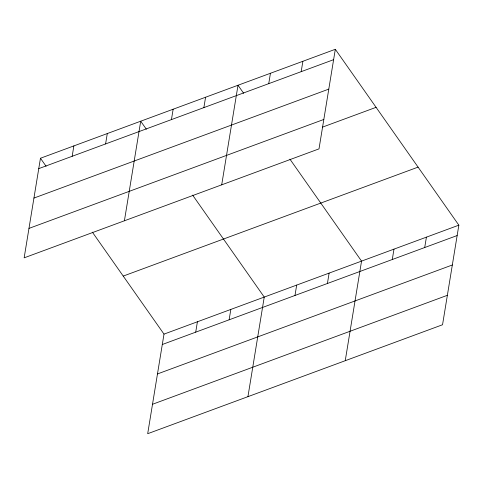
<?xml version="1.0" encoding="UTF-8"?>
<svg xmlns="http://www.w3.org/2000/svg" width="483" height="483" viewBox="0 0 483 483"><rect width="100%" height="100%" fill="white"/><g stroke="black" fill="none" stroke-linecap="round" stroke-linejoin="round"><path stroke-width="0.72" d="M40.457 158.249L24.15 257.837L319.003 148.879L335.311 49.296L40.457 158.249L46.096 166.279M72.172 156.287L73.875 145.902M105.59 143.94L107.292 133.556M124.403 220.791L140.71 121.203L146.349 129.233M171.441 119.603L173.143 109.218M92.368 232.154L163.997 334.121L147.689 433.704L442.543 324.751L458.85 225.163L335.311 49.296M203.874 107.618L205.577 97.234M195.712 332.159L197.414 321.769M221.703 184.838L238.01 85.249L243.649 93.273M229.129 319.806L230.826 309.422M268.747 83.65L270.444 73.265M247.936 396.664L264.243 297.075L192.62 195.108M301.181 71.665L302.877 61.281M294.98 295.475L296.677 285.091M327.414 283.491L329.116 273.106M345.242 360.704L361.55 261.116L289.921 159.149M392.281 259.516L393.983 249.131M424.714 247.531L426.417 237.147M38.755 168.633L333.614 59.681M33.937 198.072L328.79 89.114M28.968 228.399L323.827 119.446M322.493 127.132L376.082 107.329M123.225 276.083L418.085 167.124M163.997 334.121L458.85 225.163M162.294 344.506L457.147 235.547M157.476 373.945L452.33 264.986M152.507 404.271L447.361 295.312"/></g></svg>
